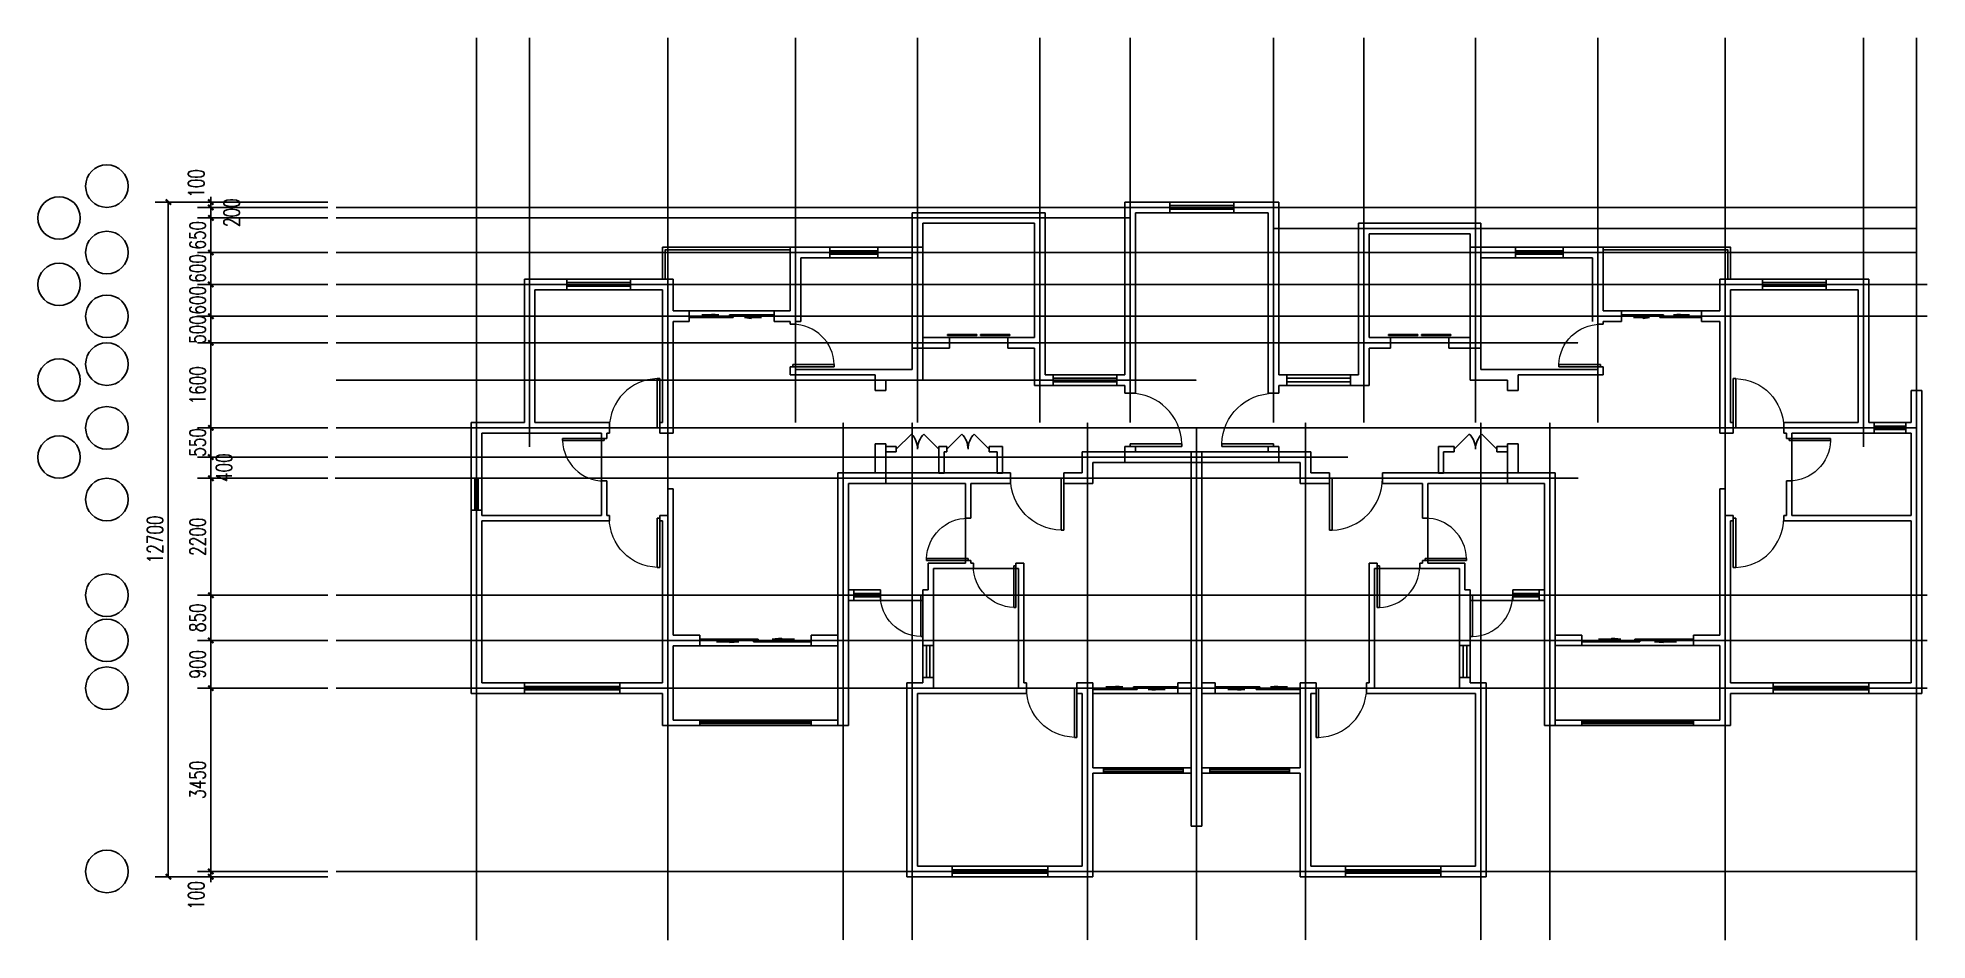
# Model space of a CAD drawing. Header units: millimetres. Extents: x 1430 to 36986, y 4477 to 21463.
import ezdxf

# ---------------------------------------------------------------- set-up
doc = ezdxf.new("R2010")
doc.units = ezdxf.units.MM
doc.linetypes.add('DOTE', pattern=[2.42, 2, -0.2, 0.02, -0.2])
for name, color, linetype in [('AXIS', 3, 'Continuous'), ('DOTE', 8, 'DOTE'), ('WALL', 2, 'Continuous'), ('WINDOW', 4, 'Continuous'), ('不打印', 250, 'Continuous')]:
    doc.layers.add(name, color=color, linetype=linetype)
doc.layers.get('不打印').off()
doc.styles.add('_TCH_DIM_T3', font='SIMPLEX', dxfattribs={"width": 0.705882, "bigfont": 'GBCBIG'})
doc.dimstyles.new('_TCH_ARCH&&100', dxfattribs={"dimtxt": 297.5, "dimasz": 100, "dimexe": 250, "dimexo": 300, "dimgap": 100, "dimtad": 1, "dimdec": 0, "dimzin": 0, "dimdsep": 46, "dimtxsty": '_TCH_DIM_T3', "dimblk": 'ARCHTICK', "dimcen": 0.09, "dimclrt": 7, "dimazin": 2, "dimtfac": 1, "dimtdec": 0, "dimtix": 1, "dimtmove": 2, "dimatfit": 3, "dimfxl": 1, "dimtolj": 1, "dimtzin": 0, "dimarcsym": 0})

# ---------------------------------------------------------------- blocks, each defined once
blk = doc.blocks.new('$DorLib2D$00000001')
for p, q in [((0.45, 0.975), (0.5, 0.975)), ((0.45, 0), (0.45, 0.975)), ((0.5, 0), (0.5, 0.975)), ((0.5, 0), (0.45, 0))]:
    blk.add_line(p, q)
at = {"lineweight": 13}
blk.add_arc((0.475, 0), 0.975, 91.4693, 180, dxfattribs=at)
blk = doc.blocks.new('$TCHSYS$WIN2D')
for p, q in [((-0.5, 0.5), (0.5, 0.5)), ((-0.5, 0.5), (-0.5, -0.5)), ((0.5, 0.167), (-0.5, 0.167)), ((0.5, 0.5), (0.5, -0.5)), ((0.5, -0.167), (-0.5, -0.167)), ((-0.5, -0.5), (0.5, -0.5))]:
    blk.add_line(p, q)
blk = doc.blocks.new('$DorLib2D$00000131')
at = {"color": 0, "linetype": 'Continuous'}
for p, q in [((0.15, 0.125), (0.232, 0.197)), ((0.232, 0.197), (0.232, 0.125)), ((-0.5, 0.125), (-0.5, 0)), ((0.019, 0.125), (-0.5, 0.125)), ((-0.5, 0), (0.019, 0)), ((-0.024, 0), (0.5, 0)), ((-0.024, -0.125), (-0.024, 0)), ((0.019, 0), (0.019, 0.125)), ((0.35, 0.125), (0.15, 0.125)), ((0.5, 0), (0.5, -0.125)), ((-0.35, -0.125), (-0.15, -0.125)), ((-0.232, -0.197), (-0.232, -0.125)), ((-0.15, -0.125), (-0.232, -0.197)), ((0.5, -0.125), (-0.024, -0.125))]:
    blk.add_line(p, q, dxfattribs=at)
blk = doc.blocks.new('$WINLIB2D$00000001')
at = {"color": 0}
for points in [[(-0.5, 0.5), (-0.5, -0.5)], [(-0.5, 0.5), (0.5, 0.5)], [(0.5, -0.5), (0.5, 0.5)], [(0.5, 0.167), (-0.5, 0.167)], [(0.5, -0.167), (-0.5, -0.167)], [(-0.5, -0.5), (0.5, -0.5)]]:
    blk.add_lwpolyline(points, dxfattribs=at)
blk = doc.blocks.new('awfs')
at = {"layer": 'WALL'}
for p, q in [((537460, -380936), (537460, -385386)), ((539710, -380936), (537460, -380936)), ((537660, -381136), (537660, -385286)), ((539510, -381136), (537660, -381136)), ((539510, -381136), (539510, -381536)), ((539710, -380936), (539710, -381336)), ((540060, -381336), (539710, -381336)), ((540060, -381536), (540060, -381336)), ((541810, -381336), (541060, -381336)), ((541060, -381336), (541060, -381536)), ((544310, -381336), (541810, -381336)), ((544310, -381336), (544310, -383636)), ((539510, -381536), (540060, -381536)), ((541060, -381536), (541810, -381536)), ((541810, -381536), (541810, -382186)), ((544110, -381536), (541910, -381536)), ((541910, -382186), (541910, -381536)), ((544110, -381536), (544110, -383536)), ((541810, -382186), (541910, -382186)), ((540960, -383036), (540810, -383036)), ((540810, -383036), (540810, -385286)), ((540910, -383136), (540960, -383136)), ((540910, -383136), (540910, -385386)), ((540960, -383136), (540960, -383036)), ((541810, -383036), (541760, -383036)), ((541760, -383036), (541760, -383136)), ((541760, -383136), (541810, -383136)), ((541910, -382986), (541810, -382986)), ((541810, -382986), (541810, -383036)), ((541810, -383136), (542510, -383136)), ((541910, -383036), (541910, -382986)), ((541910, -383036), (542610, -383036)), ((542510, -383136), (542510, -383636)), ((542610, -383036), (542610, -383536)), ((542510, -383636), (542510, -384586)), ((542710, -383536), (542610, -383536)), ((542710, -383736), (542710, -383536)), ((544110, -383536), (544010, -383536)), ((544010, -383536), (544010, -383736)), ((544310, -383636), (544310, -386086)), ((542710, -384586), (542710, -383736)), ((544010, -383736), (544110, -383736)), ((544110, -383736), (544110, -386086)), ((542510, -384586), (542710, -384586)), ((537460, -385386), (537460, -386886)), ((537910, -385286), (537660, -385286)), ((537910, -385486), (537910, -385286)), ((539610, -385286), (539510, -385286)), ((539510, -385286), (539510, -385486)), ((539810, -385286), (539610, -385286)), ((539810, -385486), (539810, -385286)), ((540810, -385286), (540760, -385286)), ((540760, -385286), (540760, -385486)), ((542510, -385386), (540910, -385386)), ((540910, -385386), (540910, -385386)), ((542710, -385186), (542510, -385186)), ((542510, -385186), (542510, -385386)), ((542510, -385386), (542510, -385386)), ((542710, -385286), (542710, -385186)), ((543010, -385286), (542710, -385286)), ((543010, -385286), (543010, -388936)), ((537660, -385486), (537910, -385486)), ((537660, -385486), (537660, -386886)), ((539510, -385486), (539510, -386886)), ((539710, -385486), (539710, -386886)), ((539710, -385486), (539810, -385486)), ((540760, -385486), (540810, -385486)), ((542710, -385486), (540810, -385486)), ((540810, -385486), (540810, -385486)), ((542710, -385486), (542710, -385486)), ((542810, -385486), (542710, -385486)), ((542810, -385486), (542810, -388736)), ((544310, -386086), (544110, -386086)), ((537460, -386886), (537460, -387986)), ((537810, -386886), (537660, -386886)), ((537660, -386986), (537810, -386986)), ((537660, -386986), (537660, -387986)), ((537810, -386986), (537810, -386886)), ((539510, -386886), (539310, -386886)), ((539310, -386886), (539310, -386986)), ((539310, -386986), (539510, -386986)), ((539510, -386986), (539510, -388936)), ((539710, -386886), (539710, -388736)), ((537660, -387986), (537460, -387986)), ((539510, -388936), (540360, -388936)), ((540360, -388736), (539710, -388736)), ((540360, -388936), (540360, -388736)), ((542810, -388736), (542160, -388736)), ((542160, -388736), (542160, -388936)), ((542160, -388936), (543010, -388936))]:
    blk.add_line(p, q, dxfattribs=at)
at = {"layer": 'WINDOW'}
for p, q in [((541910, -382186, 0), (541910, -382986, 0)), ((540960, -383136), (541760, -383136)), ((542710, -383736), (543510, -383736)), ((539510, -385486), (537910, -385486))]:
    blk.add_line(p, q, dxfattribs=at)
at = {"layer": 'WINDOW', "color": 1, "xscale": 1000, "yscale": 1000, "zscale": 1000, "rotation": 180.0004530870002}
blk.add_blockref('$DorLib2D$00000001', (540560, -381436), dxfattribs=at)
at = {"layer": 'WINDOW'}
for name, p, xscale, yscale, zscale, rotation in [('$DorLib2D$00000001', (541860, -382586), 800, 800, 800, 270.0003322616991), ('$DorLib2D$00000001', (541360, -383086), -800, -800, -800, 0.0002915045508068729), ('$DorLib2D$00000001', (543110, -383636), -800, -800, -800, 0.0003322629233763498), ('$TCHSYS$WIN2D', (543760, -383636), 500, -199.9999999337597, 500, 0.0003322629233763498), ('$TCHSYS$WIN2D', (542610, -384886), 600, 200.0000001689768, 600, 270.000185443872), ('$DorLib2D$00000131', (538710, -385386), 1600, 200.0000000019791, 1600, 180.0003132784568), ('$DorLib2D$00000001', (540285, -385386), 950, 950, 950, 180.0003556915268), ('$WINLIB2D$00000001', (538560, -386936), 1500, 100, 1500, 180.0003079506034), ('$WINLIB2D$00000001', (541260, -388836), -1800, -200.0000000087894, -1800, 180.0002497604191)]:
    blk.add_blockref(name, p, dxfattribs=dict(at, xscale=xscale, yscale=yscale, zscale=zscale, rotation=rotation))
blk = doc.blocks.new('sdf')
at = {"layer": 'WALL'}
for p, q in [((400683, -351205), (400683, -352405)), ((401433, -351205), (400683, -351205)), ((401433, -351405), (401433, -351205)), ((403183, -351205), (402333, -351205)), ((402333, -351205), (402333, -351405)), ((403183, -351205), (403183, -353705)), ((400883, -351405), (400883, -352505)), ((400883, -351405), (401433, -351405)), ((402333, -351405), (402983, -351405)), ((402983, -351405), (402983, -353505)), ((395783, -351805), (395683, -351805)), ((395683, -352005), (395683, -351805)), ((395683, -352005), (395683, -354505)), ((395683, -352005), (395683, -352005)), ((396483, -351805), (395783, -351805)), ((395883, -352005), (396483, -352005)), ((395883, -352005), (395883, -354505)), ((396483, -352005), (396483, -351805)), ((398483, -351805), (397683, -351805)), ((397683, -351805), (397683, -352005)), ((397683, -352005), (398283, -352005)), ((398283, -352505), (398283, -352005)), ((398483, -352405), (398483, -351805)), ((398283, -352505), (398283, -354505)), ((398833, -352405), (398483, -352405)), ((398483, -352605), (398483, -354705)), ((398483, -352605), (398833, -352605)), ((398833, -352605), (398833, -352405)), ((400683, -352405), (400333, -352405)), ((400333, -352405), (400333, -352605)), ((400333, -352605), (400683, -352605)), ((400683, -352605), (400683, -352655)), ((400683, -352605), (400683, -352605)), ((400683, -352655), (400783, -352655)), ((400783, -352655), (400783, -352605)), ((400883, -352505), (400883, -352605)), ((400783, -353455), (400683, -353455)), ((400683, -353455), (400683, -353605)), ((400683, -353605), (402283, -353605)), ((400783, -353505), (400783, -353455)), ((400783, -353505), (402383, -353505)), ((402283, -353605), (402283, -353905)), ((402383, -353505), (402983, -353505)), ((402483, -353705), (403183, -353705)), ((402483, -353905), (402483, -353705)), ((394683, -353905), (394683, -354605)), ((394883, -353905), (394683, -353905)), ((394883, -353905), (394883, -354505)), ((402283, -353905), (402483, -353905)), ((394683, -354605), (394683, -356355)), ((394983, -354505), (394883, -354505)), ((394883, -354705), (394983, -354705)), ((394883, -354705), (394883, -356255)), ((394983, -354705), (394983, -354505)), ((395683, -354505), (395583, -354505)), ((395583, -354505), (395583, -354705)), ((395583, -354705), (395783, -354705)), ((395783, -354705), (397133, -354705)), ((395883, -354505), (397233, -354505)), ((397133, -354705), (397133, -354805)), ((397133, -354805), (397233, -354805)), ((397283, -354505), (397233, -354505)), ((397233, -354805), (397233, -354705)), ((397233, -354705), (397283, -354705)), ((397283, -354705), (397283, -354505)), ((398283, -354505), (398233, -354505)), ((398233, -354505), (398233, -354705)), ((398233, -354705), (398483, -354705)), ((402483, -354905), (402283, -354905)), ((402283, -354905), (402283, -355455)), ((402483, -355655), (402483, -354905)), ((401583, -358505), (401583, -355455)), ((401583, -355455), (402283, -355455)), ((397233, -355605), (397133, -355605)), ((397133, -355605), (397133, -356255)), ((397233, -356255), (397233, -355605)), ((398383, -355755), (398383, -356255)), ((398483, -355755), (398383, -355755)), ((398483, -355755), (398483, -356355)), ((401783, -358605), (401783, -355655)), ((401783, -355655), (402483, -355655)), ((394883, -356255), (397133, -356255)), ((397283, -356255), (397233, -356255)), ((397283, -356355), (397283, -356255)), ((398383, -356255), (398233, -356255)), ((398233, -356255), (398233, -356355)), ((394683, -356355), (394683, -359605)), ((394883, -356355), (394883, -359405)), ((394883, -356355), (397233, -356355)), ((397233, -356355), (397283, -356355)), ((398233, -356355), (398283, -356355)), ((398283, -356355), (398283, -358605)), ((398483, -356355), (398483, -358505)), ((398283, -358605), (398283, -359405)), ((398983, -358505), (398483, -358505)), ((398483, -358705), (398983, -358705)), ((398483, -358705), (398483, -359505)), ((398983, -358705), (398983, -358505)), ((401583, -358505), (401083, -358505)), ((401083, -358505), (401083, -358705)), ((401083, -358705), (401583, -358705)), ((401583, -360105), (401583, -358705)), ((401783, -360205), (401783, -358605)), ((395683, -359405), (394883, -359405)), ((395683, -359605), (395683, -359405)), ((398283, -359405), (397483, -359405)), ((397483, -359405), (397483, -359605)), ((394683, -359605), (395683, -359605)), ((397483, -359605), (398283, -359605)), ((398283, -359605), (398283, -360205)), ((398483, -359505), (398483, -360105)), ((398983, -360105), (398483, -360105)), ((398983, -360205), (398983, -360105)), ((401583, -360105), (401083, -360105)), ((401083, -360105), (401083, -360205)), ((398283, -360205), (398983, -360205)), ((401083, -360205), (401783, -360205))]:
    blk.add_line(p, q, dxfattribs=at)
at = {"layer": 'WINDOW'}
for p, q in [((400333, -352405), (398833, -352405)), ((400783, -352655), (400783, -353455)), ((397133, -355605), (397133, -354805)), ((398983, -358705), (401083, -358705))]:
    blk.add_line(p, q, dxfattribs=at)
for points in [[(398283, -351805), (398283, -351205), (400683, -351205)], [(398333, -351805), (398333, -351255), (400683, -351255)], [(398383, -351805), (398383, -351305), (400683, -351305)]]:
    blk.add_lwpolyline(points, dxfattribs=at)
for name, p, xscale, yscale, zscale, rotation in [('$WINLIB2D$00000001', (401883, -351305), -900, 200.0000000295986, -900, 359.9999999999391), ('$WINLIB2D$00000001', (397083, -351905), -1200, -200.0000000035507, -1200, 179.9999999996152), ('$DorLib2D$00000131', (399583, -352505), -1500, 199.9999999981956, -1500, 179.9999999989193), ('$DorLib2D$00000001', (400733, -353055), 800, 800, 800, 270), ('$DorLib2D$00000001', (397758, -354605), 950, 950, 950, 2.320037082205418e-11), ('$WINLIB2D$00000001', (395283, -354605), -600, -200, -600, 2.334537312941889e-11), ('$DorLib2D$00000001', (397183, -355205), 800, 800, 800, 89.99999977410064), ('$DorLib2D$00000001', (397758, -356305), 950, -950, 950, 2.320037069975839e-11), ('$DorLib2D$00000131', (400033, -358605), -2100, -199.9999999956926, -2100, 1.182428368760194e-10), ('$WINLIB2D$00000001', (396583, -359505), -1800, 200.0000000015134, -1800, 180.0000000000102), ('$WINLIB2D$00000001', (400033, -360155), 2100, 100, 2100, 359.9999529658626)]:
    blk.add_blockref(name, p, dxfattribs=dict(at, xscale=xscale, yscale=yscale, zscale=zscale, rotation=rotation))
blk = doc.blocks.new('$DORLIB2D$00000127')
at = {"color": 0}
for points in [[(-0.533, 0.795), (-0.533, 0.69)], [(-0.033, 0.795), (-0.533, 0.795)], [(-0.033, 0.69), (-0.533, 0.69)], [(-0.033, 0.795), (-0.033, 0.69)], [(0.533, 0.795), (0.033, 0.795)], [(0.033, 0.795), (0.033, 0.69)], [(0.533, 0.69), (0.033, 0.69)], [(0.533, 0.795), (0.533, 0.69)], [(0.5, 0.5), (-0.5, 0.5)]]:
    blk.add_lwpolyline(points, dxfattribs=at)
blk = doc.blocks.new('$DorLib2D$00000116')
at = {"color": 0}
for p, q in [((-0.5, 0), (-0.146, 0.354)), ((0.5, 0), (0.146, 0.354))]:
    blk.add_line(p, q, dxfattribs=at)
for centre, start, end in [((-0.5, 0), 0, 45), ((0.5, 0), 135, 180)]:
    blk.add_arc(centre, 0.5, start, end, dxfattribs=at)
blk = doc.blocks.new('2q3asf')
at = {"layer": 'WALL'}
for p, q in [((538860, -424454), (541360, -424454)), ((538860, -424454), (538860, -427004)), ((541360, -426904), (541360, -424454)), ((543710, -424254), (542860, -424254)), ((542860, -427504), (542860, -424254)), ((543060, -424454), (543710, -424454)), ((543060, -427604), (543060, -424454)), ((543710, -424454), (543710, -424254)), ((545760, -424254), (544910, -424254)), ((544910, -424254), (544910, -424454)), ((544910, -424454), (545560, -424454)), ((545560, -427604), (545560, -424454)), ((545760, -427504), (545760, -424254)), ((539060, -424654), (541160, -424654)), ((539060, -424654), (539060, -426804)), ((541160, -426804), (541160, -424654)), ((549560, -424654), (547260, -424654)), ((547260, -426904), (547260, -424654)), ((549360, -424854), (547460, -424854)), ((547460, -426804), (547460, -424854)), ((549360, -424854), (549360, -426804)), ((549560, -424654), (549560, -427004)), ((538860, -427004), (539560, -427004)), ((539560, -426804), (539060, -426804)), ((539560, -427004), (539560, -426804)), ((541160, -426804), (540660, -426804)), ((540660, -426804), (540660, -427004)), ((540660, -427004), (541160, -427004)), ((541160, -427704), (541160, -427004)), ((541360, -427504), (541360, -426904)), ((547260, -427504), (547260, -426904)), ((547860, -426804), (547460, -426804)), ((547460, -427004), (547860, -427004)), ((547460, -427704), (547460, -427004)), ((547860, -427004), (547860, -426804)), ((549360, -426804), (548960, -426804)), ((548960, -426804), (548960, -427004)), ((548960, -427004), (549560, -427004)), ((541160, -427704), (541510, -427704)), ((541510, -427504), (541360, -427504)), ((541510, -427704), (541510, -427504)), ((542860, -427504), (542710, -427504)), ((542710, -427504), (542710, -427704)), ((542710, -427704), (542860, -427704)), ((542860, -427704), (542860, -427854)), ((543060, -427854), (543060, -427604)), ((545560, -427604), (545560, -427854)), ((545910, -427504), (545760, -427504)), ((545760, -427704), (545910, -427704)), ((545760, -427854), (545760, -427704)), ((545910, -427704), (545910, -427504)), ((547260, -427504), (547110, -427504)), ((547110, -427504), (547110, -427704)), ((547110, -427704), (547460, -427704)), ((542860, -427854), (543060, -427854)), ((545560, -427854), (545760, -427854)), ((538560, -428854), (538360, -428854)), ((538360, -428854), (538360, -428954)), ((538360, -428954), (538560, -428954)), ((538560, -428954), (538560, -428854)), ((539460, -428854), (539360, -428854)), ((539360, -428854), (539360, -428954)), ((539360, -428954), (539360, -429354)), ((539510, -428854), (539460, -428854)), ((539460, -428854), (539460, -428854)), ((539460, -428954), (539460, -429354)), ((539460, -428954), (539510, -428954)), ((539510, -428954), (539510, -428854)), ((540560, -428854), (540310, -428854)), ((540310, -428854), (540310, -428954)), ((540310, -428954), (540460, -428954)), ((540460, -428954), (540460, -429354)), ((540560, -428854), (540560, -429354)), ((543060, -428854), (542860, -428854)), ((542860, -428854), (542860, -429154)), ((545760, -429154), (542860, -429154)), ((543060, -428954), (543060, -428854)), ((545560, -428954), (543060, -428954)), ((545760, -428854), (545560, -428854)), ((545560, -428854), (545560, -428954)), ((545760, -429154), (545760, -428854)), ((549060, -428854), (548760, -428854)), ((548760, -429354), (548760, -428854)), ((548860, -428954), (549060, -428954)), ((548860, -429354), (548860, -428954)), ((549060, -428954), (549060, -428854)), ((550060, -428854), (549860, -428854)), ((549860, -428854), (549860, -428954)), ((549860, -428954), (550060, -428954)), ((550060, -428954), (550060, -428854)), ((539460, -429354), (539360, -429354)), ((540560, -429354), (540460, -429354)), ((548760, -429354), (548860, -429354))]:
    blk.add_line(p, q, dxfattribs=at)
at = {"layer": 'WINDOW'}
for name, p, xscale, yscale, zscale, rotation in [('$WINLIB2D$00000001', (544310, -424354), 1200, -200, 1200, 180), ('$DORLIB2D$00000127', (540110, -426904), 1100, -200.0000000036089, 1100, 180.000000000303), ('$DORLIB2D$00000127', (548410, -426904), 1100, 200.0000000036089, 1100, 359.9999999995935), ('$WINLIB2D$00000001', (542110, -427604), 1200, -200, 1200, 180.0000000001511), ('$WINLIB2D$00000001', (546510, -427604), -1200, -200, -1200, 180.0000000001511), ('$DorLib2D$00000001', (542960, -428354), -1000, -1000, -1000, 90), ('$DorLib2D$00000001', (545660, -428354), -1000, 1000, -1000, 90), ('$DorLib2D$00000116', (538960, -428904), -800, -800, -800, 180.0003441292016), ('$DorLib2D$00000116', (539910, -428904), -800, 800, -800, 359.999700963546), ('$DorLib2D$00000116', (549460, -428904), -800, -800, -800, 180.0003441291992)]:
    blk.add_blockref(name, p, dxfattribs=dict(at, xscale=xscale, yscale=yscale, zscale=zscale, rotation=rotation))
blk = doc.blocks.new('A$C2E192EB7')
at = {"layer": 'WALL'}
for p, q in [((6000, 9000), (6000, 7800)), ((6750, 9000), (6000, 9000)), ((6750, 8800), (6750, 9000)), ((8500, 9000), (7650, 9000)), ((7650, 9000), (7650, 8800)), ((8500, 9000), (8500, 6500)), ((6200, 8800), (6200, 7700)), ((6200, 8800), (6750, 8800)), ((7650, 8800), (8300, 8800)), ((8300, 8800), (8300, 6700)), ((1100, 8400), (1000, 8400)), ((1000, 8200), (1000, 8400)), ((1000, 8200), (1000, 5700)), ((1000, 8200), (1000, 8200)), ((1800, 8400), (1100, 8400)), ((1200, 8200), (1800, 8200)), ((1200, 8200), (1200, 5700)), ((1800, 8200), (1800, 8400)), ((3800, 8400), (3000, 8400)), ((3000, 8400), (3000, 8200)), ((3000, 8200), (3600, 8200)), ((3600, 7700), (3600, 8200)), ((3800, 7800), (3800, 8400)), ((3600, 7700), (3600, 5700)), ((4100, 7800), (3800, 7800)), ((3800, 7600), (3800, 5500)), ((3800, 7600), (4100, 7600)), ((4100, 7600), (4100, 7800)), ((6000, 7800), (5700, 7800)), ((5700, 7800), (5700, 7600)), ((5700, 7600), (6000, 7600)), ((6000, 7600), (6000, 7550)), ((6000, 7600), (6000, 7600)), ((6000, 7550), (6100, 7550)), ((6100, 7550), (6100, 7600)), ((6200, 7600), (6100, 7600)), ((6200, 7700), (6200, 7600)), ((6100, 6750), (6000, 6750)), ((6000, 6750), (6000, 6600)), ((6000, 6600), (7600, 6600)), ((6100, 6700), (6100, 6750)), ((6100, 6700), (7700, 6700)), ((7600, 6600), (7600, 6300)), ((7700, 6700), (8300, 6700)), ((7800, 6500), (8500, 6500)), ((7800, 6300), (7800, 6500)), ((7600, 6300), (7800, 6300)), ((0, 5700), (1000, 5700)), ((0, 5700), (0, 4650)), ((1200, 5700), (2550, 5700)), ((2600, 5700), (2550, 5700)), ((2600, 5500), (2600, 5700)), ((3600, 5700), (3550, 5700)), ((3550, 5700), (3550, 5500)), ((200, 5500), (1100, 5500)), ((200, 4650), (200, 5500)), ((1100, 5500), (2450, 5500)), ((2450, 5500), (2450, 5400)), ((2450, 5400), (2550, 5400)), ((2550, 5400), (2550, 5500)), ((2550, 5500), (2600, 5500)), ((3550, 5500), (3800, 5500)), ((7800, 5300), (7600, 5300)), ((7600, 5300), (7600, 4750)), ((7800, 4550), (7800, 5300)), ((0, 4650), (200, 4650)), ((6900, 1700), (6900, 4750)), ((6900, 4750), (7600, 4750)), ((2550, 4600), (2450, 4600)), ((2450, 4600), (2450, 3950)), ((2550, 3950), (2550, 4600)), ((3700, 4450), (3700, 3950)), ((3800, 4450), (3700, 4450)), ((3800, 4450), (3800, 3850)), ((7100, 1600), (7100, 4550)), ((7100, 4550), (7800, 4550)), ((200, 4050), (0, 4050)), ((0, 4050), (0, 3850)), ((200, 3950), (200, 4050)), ((200, 3950), (2450, 3950)), ((2600, 3950), (2550, 3950)), ((2600, 3850), (2600, 3950)), ((3700, 3950), (3550, 3950)), ((3550, 3950), (3550, 3850)), ((0, 3850), (0, 600)), ((200, 3850), (200, 800)), ((200, 3850), (2550, 3850)), ((2550, 3850), (2600, 3850)), ((3550, 3850), (3600, 3850)), ((3600, 3850), (3600, 1600)), ((3800, 3850), (3800, 1700)), ((3600, 1600), (3600, 800)), ((4300, 1700), (3800, 1700)), ((3800, 1500), (4300, 1500)), ((3800, 1500), (3800, 700)), ((4300, 1500), (4300, 1700)), ((6900, 1700), (6400, 1700)), ((6400, 1700), (6400, 1500)), ((6400, 1500), (6900, 1500)), ((6900, 100), (6900, 1500)), ((7100, 0), (7100, 1600)), ((1000, 800), (200, 800)), ((1000, 600), (1000, 800)), ((3600, 800), (2800, 800)), ((2800, 800), (2800, 600)), ((0, 600), (1000, 600)), ((2800, 600), (3600, 600)), ((3600, 600), (3600, 0)), ((3800, 700), (3800, 100)), ((3600, 0), (4300, 0)), ((4300, 100), (3800, 100)), ((4300, 0), (4300, 100)), ((6900, 100), (6400, 100)), ((6400, 100), (6400, 0)), ((6400, 0), (7100, 0))]:
    blk.add_line(p, q, dxfattribs=at)
at = {"layer": 'WINDOW'}
for p, q in [((5700, 7800), (4100, 7800)), ((6100, 7550), (6100, 6750)), ((2450, 4600), (2450, 5400)), ((4300, 1500), (6400, 1500))]:
    blk.add_line(p, q, dxfattribs=at)
for points in [[(3600, 8400), (3600, 9000), (6000, 9000)], [(3650, 8400), (3650, 8950), (6000, 8950)], [(3700, 8400), (3700, 8900), (6000, 8900)]]:
    blk.add_lwpolyline(points, dxfattribs=at)
for name, p, xscale, yscale, zscale, rotation in [('$WINLIB2D$00000001', (7200, 8900), -900, 200.0000000295986, -900, 359.9999999999391), ('$WINLIB2D$00000001', (2400, 8300), -1200, -200.0000000035507, -1200, 179.9999999996152), ('$DorLib2D$00000131', (4900, 7700), -1600, 199.9999999981956, -1600, 179.9999999989193), ('$DorLib2D$00000001', (6050, 7150), 800, 800, 800, 270), ('$DorLib2D$00000001', (3075, 5600), 950, 950, 950, 2.320037082205418e-11), ('$DorLib2D$00000001', (2500, 5000), 800, 800, 800, 89.99999977410064), ('$WINLIB2D$00000001', (100, 4350), 600, 200.0000000009895, 600, 270.0000000001601), ('$DorLib2D$00000001', (3075, 3900), 950, -950, 950, 2.320037069975839e-11), ('$DorLib2D$00000131', (5350, 1600), -2100, -199.9999999956926, -2100, 1.182428368760194e-10), ('$WINLIB2D$00000001', (1900, 700), -1800, 200.0000000015134, -1800, 180.0000000000102), ('$WINLIB2D$00000001', (5350, 50), 2100, 100, 2100, 359.9999529658626)]:
    blk.add_blockref(name, p, dxfattribs=dict(at, xscale=xscale, yscale=yscale, zscale=zscale, rotation=rotation))
blk = doc.blocks.new('_ArchTick')
at = {"color": 0, "linetype": 'ByBlock', "const_width": 0.4}
blk.add_lwpolyline([(-0.5, -0.5), (0.5, 0.5)], dxfattribs=at)
blk = doc.blocks.new('*D161')
at = {"layer": 'AXIS', "color": 0, "lineweight": -2, "transparency": 16777216}
for p, q in [((6886, 5771), (4436, 5771)), ((4686, 5771), (4686, 5871)), ((4686, 5671), (4686, 5771)), ((6886, 5671), (4436, 5671)), ((4686, 5671), (4686, 5571))]:
    blk.add_line(p, q, dxfattribs=at)
at = {"layer": 'AXIS', "color": 0, "lineweight": -2, "transparency": 16777216, "xscale": 100, "yscale": 100, "zscale": 100}
for p, rotation in [((4686, 5771), 270), ((4686, 5671), 90)]:
    blk.add_blockref('_ArchTick', p, dxfattribs=dict(at, rotation=rotation))
at = {"layer": 'AXIS', "color": 7, "transparency": 16777216, "insert": (4411, 5321), "char_height": 297.5, "attachment_point": 5, "rotation": 90, "style": '_TCH_DIM_T3'}
blk.add_mtext('\\A1;100', dxfattribs=at)
blk = doc.blocks.new('*D162')
at = {"layer": 'AXIS', "color": 0, "lineweight": -2, "transparency": 16777216}
for p, q in [((6886, 9221), (4436, 9221)), ((4686, 5771), (4686, 9221)), ((6886, 5771), (4436, 5771))]:
    blk.add_line(p, q, dxfattribs=at)
at = {"layer": 'AXIS', "color": 0, "lineweight": -2, "transparency": 16777216, "xscale": 100, "yscale": 100, "zscale": 100}
for p, rotation in [((4686, 9221), 90), ((4686, 5771), 270)]:
    blk.add_blockref('_ArchTick', p, dxfattribs=dict(at, rotation=rotation))
at = {"layer": 'AXIS', "color": 7, "transparency": 16777216, "insert": (4437, 7496), "char_height": 297.5, "attachment_point": 5, "rotation": 90, "style": '_TCH_DIM_T3'}
blk.add_mtext('\\A1;3450', dxfattribs=at)
blk = doc.blocks.new('*D163')
at = {"layer": 'AXIS', "color": 0, "lineweight": -2, "transparency": 16777216}
for p, q in [((6886, 10121), (4436, 10121)), ((4686, 9221), (4686, 10121)), ((6886, 9221), (4436, 9221))]:
    blk.add_line(p, q, dxfattribs=at)
at = {"layer": 'AXIS', "color": 0, "lineweight": -2, "transparency": 16777216, "xscale": 100, "yscale": 100, "zscale": 100}
for p, rotation in [((4686, 10121), 90), ((4686, 9221), 270)]:
    blk.add_blockref('_ArchTick', p, dxfattribs=dict(at, rotation=rotation))
at = {"layer": 'AXIS', "color": 7, "transparency": 16777216, "insert": (4437, 9671), "char_height": 297.5, "attachment_point": 5, "rotation": 90, "style": '_TCH_DIM_T3'}
blk.add_mtext('\\A1;900', dxfattribs=at)
blk = doc.blocks.new('*D164')
at = {"layer": 'AXIS', "color": 0, "lineweight": -2, "transparency": 16777216}
for p, q in [((6886, 10971), (4436, 10971)), ((4686, 10121), (4686, 10971)), ((6886, 10121), (4436, 10121))]:
    blk.add_line(p, q, dxfattribs=at)
at = {"layer": 'AXIS', "color": 0, "lineweight": -2, "transparency": 16777216, "xscale": 100, "yscale": 100, "zscale": 100}
for p, rotation in [((4686, 10971), 90), ((4686, 10121), 270)]:
    blk.add_blockref('_ArchTick', p, dxfattribs=dict(at, rotation=rotation))
at = {"layer": 'AXIS', "color": 7, "transparency": 16777216, "insert": (4437, 10546), "char_height": 297.5, "attachment_point": 5, "rotation": 90, "style": '_TCH_DIM_T3'}
blk.add_mtext('\\A1;850', dxfattribs=at)
blk = doc.blocks.new('*D165')
at = {"layer": 'AXIS', "color": 0, "lineweight": -2, "transparency": 16777216}
for p, q in [((6886, 13171), (4436, 13171)), ((4686, 10971), (4686, 13171)), ((6886, 10971), (4436, 10971))]:
    blk.add_line(p, q, dxfattribs=at)
at = {"layer": 'AXIS', "color": 0, "lineweight": -2, "transparency": 16777216, "xscale": 100, "yscale": 100, "zscale": 100}
for p, rotation in [((4686, 13171), 90), ((4686, 10971), 270)]:
    blk.add_blockref('_ArchTick', p, dxfattribs=dict(at, rotation=rotation))
at = {"layer": 'AXIS', "color": 7, "transparency": 16777216, "insert": (4437, 12071), "char_height": 297.5, "attachment_point": 5, "rotation": 90, "style": '_TCH_DIM_T3'}
blk.add_mtext('\\A1;2200', dxfattribs=at)
blk = doc.blocks.new('*D166')
at = {"layer": 'AXIS', "color": 0, "lineweight": -2, "transparency": 16777216}
for p, q in [((6886, 13571), (4436, 13571)), ((4686, 13171), (4686, 13571)), ((6886, 13171), (4436, 13171))]:
    blk.add_line(p, q, dxfattribs=at)
at = {"layer": 'AXIS', "color": 0, "lineweight": -2, "transparency": 16777216, "xscale": 100, "yscale": 100, "zscale": 100}
for p, rotation in [((4686, 13571), 90), ((4686, 13171), 270)]:
    blk.add_blockref('_ArchTick', p, dxfattribs=dict(at, rotation=rotation))
at = {"layer": 'AXIS', "color": 7, "transparency": 16777216, "insert": (4934, 13371), "char_height": 297.5, "attachment_point": 5, "rotation": 90, "style": '_TCH_DIM_T3'}
blk.add_mtext('\\A1;400', dxfattribs=at)
blk = doc.blocks.new('*D167')
at = {"layer": 'AXIS', "color": 0, "lineweight": -2, "transparency": 16777216}
for p, q in [((6886, 14121), (4436, 14121)), ((4686, 14121), (4686, 14221)), ((4686, 13571), (4686, 14121)), ((6886, 13571), (4436, 13571)), ((4686, 13571), (4686, 13471))]:
    blk.add_line(p, q, dxfattribs=at)
at = {"layer": 'AXIS', "color": 0, "lineweight": -2, "transparency": 16777216, "xscale": 100, "yscale": 100, "zscale": 100}
for p, rotation in [((4686, 14121), 270), ((4686, 13571), 90)]:
    blk.add_blockref('_ArchTick', p, dxfattribs=dict(at, rotation=rotation))
at = {"layer": 'AXIS', "color": 7, "transparency": 16777216, "insert": (4437, 13846), "char_height": 297.5, "attachment_point": 5, "rotation": 90, "style": '_TCH_DIM_T3'}
blk.add_mtext('\\A1;550', dxfattribs=at)
blk = doc.blocks.new('*D168')
at = {"layer": 'AXIS', "color": 0, "lineweight": -2, "transparency": 16777216}
for p, q in [((6886, 15721), (4436, 15721)), ((4686, 14121), (4686, 15721)), ((6886, 14121), (4436, 14121))]:
    blk.add_line(p, q, dxfattribs=at)
at = {"layer": 'AXIS', "color": 0, "lineweight": -2, "transparency": 16777216, "xscale": 100, "yscale": 100, "zscale": 100}
for p, rotation in [((4686, 15721), 90), ((4686, 14121), 270)]:
    blk.add_blockref('_ArchTick', p, dxfattribs=dict(at, rotation=rotation))
at = {"layer": 'AXIS', "color": 7, "transparency": 16777216, "insert": (4437, 14921), "char_height": 297.5, "attachment_point": 5, "rotation": 90, "style": '_TCH_DIM_T3'}
blk.add_mtext('\\A1;1600', dxfattribs=at)
blk = doc.blocks.new('*D169')
at = {"layer": 'AXIS', "color": 0, "lineweight": -2, "transparency": 16777216}
for p, q in [((6886, 16221), (4436, 16221)), ((4686, 16221), (4686, 16321)), ((4686, 15721), (4686, 16221)), ((6886, 15721), (4436, 15721)), ((4686, 15721), (4686, 15621))]:
    blk.add_line(p, q, dxfattribs=at)
at = {"layer": 'AXIS', "color": 0, "lineweight": -2, "transparency": 16777216, "xscale": 100, "yscale": 100, "zscale": 100}
for p, rotation in [((4686, 16221), 270), ((4686, 15721), 90)]:
    blk.add_blockref('_ArchTick', p, dxfattribs=dict(at, rotation=rotation))
at = {"layer": 'AXIS', "color": 7, "transparency": 16777216, "insert": (4437, 15971), "char_height": 297.5, "attachment_point": 5, "rotation": 90, "style": '_TCH_DIM_T3'}
blk.add_mtext('\\A1;500', dxfattribs=at)
blk = doc.blocks.new('*D170')
at = {"layer": 'AXIS', "color": 0, "lineweight": -2, "transparency": 16777216}
for p, q in [((6886, 16821), (4436, 16821)), ((4686, 16821), (4686, 16921)), ((4686, 16221), (4686, 16821)), ((6886, 16221), (4436, 16221)), ((4686, 16221), (4686, 16121))]:
    blk.add_line(p, q, dxfattribs=at)
at = {"layer": 'AXIS', "color": 0, "lineweight": -2, "transparency": 16777216, "xscale": 100, "yscale": 100, "zscale": 100}
for p, rotation in [((4686, 16821), 270), ((4686, 16221), 90)]:
    blk.add_blockref('_ArchTick', p, dxfattribs=dict(at, rotation=rotation))
at = {"layer": 'AXIS', "color": 7, "transparency": 16777216, "insert": (4437, 16521), "char_height": 297.5, "attachment_point": 5, "rotation": 90, "style": '_TCH_DIM_T3'}
blk.add_mtext('\\A1;600', dxfattribs=at)
blk = doc.blocks.new('*D171')
at = {"layer": 'AXIS', "color": 0, "lineweight": -2, "transparency": 16777216}
for p, q in [((4686, 17421), (4686, 17521)), ((6886, 17421), (4436, 17421)), ((4686, 16821), (4686, 17421)), ((6886, 16821), (4436, 16821)), ((4686, 16821), (4686, 16721))]:
    blk.add_line(p, q, dxfattribs=at)
at = {"layer": 'AXIS', "color": 0, "lineweight": -2, "transparency": 16777216, "xscale": 100, "yscale": 100, "zscale": 100}
for p, rotation in [((4686, 17421), 270), ((4686, 16821), 90)]:
    blk.add_blockref('_ArchTick', p, dxfattribs=dict(at, rotation=rotation))
at = {"layer": 'AXIS', "color": 7, "transparency": 16777216, "insert": (4437, 17121), "char_height": 297.5, "attachment_point": 5, "rotation": 90, "style": '_TCH_DIM_T3'}
blk.add_mtext('\\A1;600', dxfattribs=at)
blk = doc.blocks.new('*D172')
at = {"layer": 'AXIS', "color": 0, "lineweight": -2, "transparency": 16777216}
for p, q in [((4686, 18071), (4686, 18171)), ((6886, 18071), (4436, 18071)), ((4686, 17421), (4686, 18071)), ((6886, 17421), (4436, 17421)), ((4686, 17421), (4686, 17321))]:
    blk.add_line(p, q, dxfattribs=at)
at = {"layer": 'AXIS', "color": 0, "lineweight": -2, "transparency": 16777216, "xscale": 100, "yscale": 100, "zscale": 100}
for p, rotation in [((4686, 18071), 270), ((4686, 17421), 90)]:
    blk.add_blockref('_ArchTick', p, dxfattribs=dict(at, rotation=rotation))
at = {"layer": 'AXIS', "color": 7, "transparency": 16777216, "insert": (4437, 17746), "char_height": 297.5, "attachment_point": 5, "rotation": 90, "style": '_TCH_DIM_T3'}
blk.add_mtext('\\A1;650', dxfattribs=at)
blk = doc.blocks.new('*D173')
at = {"layer": 'AXIS', "color": 0, "lineweight": -2, "transparency": 16777216}
for p, q in [((6886, 18271), (4436, 18271)), ((4686, 18271), (4686, 18371)), ((4686, 18071), (4686, 18271)), ((6886, 18071), (4436, 18071)), ((4686, 18071), (4686, 17971))]:
    blk.add_line(p, q, dxfattribs=at)
at = {"layer": 'AXIS', "color": 0, "lineweight": -2, "transparency": 16777216, "xscale": 100, "yscale": 100, "zscale": 100}
for p, rotation in [((4686, 18271), 270), ((4686, 18071), 90)]:
    blk.add_blockref('_ArchTick', p, dxfattribs=dict(at, rotation=rotation))
at = {"layer": 'AXIS', "color": 7, "transparency": 16777216, "insert": (5079, 18171), "char_height": 297.5, "attachment_point": 5, "rotation": 90, "style": '_TCH_DIM_T3'}
blk.add_mtext('\\A1;200', dxfattribs=at)
blk = doc.blocks.new('*D174')
at = {"layer": 'AXIS', "color": 0, "lineweight": -2, "transparency": 16777216}
for p, q in [((6886, 18371), (4436, 18371)), ((6886, 18271), (4436, 18271)), ((4686, 18371), (4686, 18471)), ((4686, 18271), (4686, 18371)), ((4686, 18271), (4686, 18171))]:
    blk.add_line(p, q, dxfattribs=at)
at = {"layer": 'AXIS', "color": 0, "lineweight": -2, "transparency": 16777216, "xscale": 100, "yscale": 100, "zscale": 100}
for p, rotation in [((4686, 18371), 270), ((4686, 18271), 90)]:
    blk.add_blockref('_ArchTick', p, dxfattribs=dict(at, rotation=rotation))
at = {"layer": 'AXIS', "color": 7, "transparency": 16777216, "insert": (4411, 18721), "char_height": 297.5, "attachment_point": 5, "rotation": 90, "style": '_TCH_DIM_T3'}
blk.add_mtext('\\A1;100', dxfattribs=at)
blk = doc.blocks.new('*D175')
at = {"layer": 'AXIS', "color": 0, "lineweight": -2, "transparency": 16777216}
for p, q in [((6886, 18371), (3636, 18371)), ((3886, 5671), (3886, 18371)), ((6886, 5671), (3636, 5671))]:
    blk.add_line(p, q, dxfattribs=at)
at = {"layer": 'AXIS', "color": 0, "lineweight": -2, "transparency": 16777216, "xscale": 100, "yscale": 100, "zscale": 100}
for p, rotation in [((3886, 18371), 90), ((3886, 5671), 270)]:
    blk.add_blockref('_ArchTick', p, dxfattribs=dict(at, rotation=rotation))
at = {"layer": 'AXIS', "color": 7, "transparency": 16777216, "insert": (3637, 12021), "char_height": 297.5, "attachment_point": 5, "rotation": 90, "style": '_TCH_DIM_T3'}
blk.add_mtext('\\A1;12700', dxfattribs=at)
blk = doc.blocks.new('_AXISO')
blk.add_circle((0, 0), 0.5)

msp = doc.modelspace()

# ---------------------------------------------------------------- linework, layer by layer
at = {"layer": 'DOTE'}
for p, q in [((9686, 21462.7), (9686, 4476.9)), ((10686, 21462.7), (10686, 13761.3)), ((13286, 21462.7), (13286, 4476.9)), ((15686, 21462.7), (15686, 14220.7)), ((17986, 21462.7), (17986, 14220.7)), ((20286, 21462.7), (20286, 14220.7)), ((21986, 21462.7), (21986, 14220.7)), ((24686, 21462.7), (24686, 14220.7)), ((26386, 21462.7), (26386, 14220.7)), ((28486, 21462.7), (28486, 14220.7)), ((30786, 21462.7), (30786, 14220.7)), ((33186, 21462.7), (33186, 4476.9)), ((35786, 21462.7), (35786, 13761.3)), ((36786, 21462.7), (36786, 4476.9)), ((7042.3, 18270.7), (23236, 18270.7)), ((36786, 18270.7), (23236, 18270.7)), ((7042.3, 18070.7), (21986, 18070.7)), ((36786, 17870.7), (24686, 17870.7)), ((7042.3, 17420.7), (23236, 17420.7)), ((36786, 17420.7), (23236, 17420.7)), ((7042.3, 16820.7), (36986, 16820.7)), ((7042.3, 16220.7), (36986, 16220.7)), ((7042.3, 15720.7), (30414.6, 15720.7)), ((7042.3, 15020.7), (23236, 15020.7)), ((7042.3, 14120.7), (23236, 14120.7)), ((16586, 14220.7), (16586, 4476.9)), ((17886, 14220.7), (17886, 4476.9)), ((21186, 14220.7), (21186, 4476.9)), ((23236, 14120.7), (23236, 4476.9)), ((36786, 14120.7), (23236, 14120.7)), ((25286, 14220.7), (25286, 4476.9)), ((28586, 14220.7), (28586, 4476.9)), ((29886, 14220.7), (29886, 4476.9)), ((7023.5, 13570.7), (26082.3, 13570.7)), ((7023.5, 13170.7), (30414.6, 13170.7)), ((7042.3, 10970.7), (36986, 10970.7)), ((7042.3, 10120.7), (36986, 10120.7)), ((7042.3, 9220.7), (36986, 9220.7)), ((7042.3, 5770.7), (23236, 5770.7)), ((36786, 5770.7), (23236, 5770.7))]:
    msp.add_line(p, q, dxfattribs=at)
at = {"layer": 'WALL'}
for p, q in [((17286, 15221), (17886, 15221)), ((17386, 15021), (18086, 15021)), ((17386, 13071), (17386, 13821)), ((16486, 13271), (17186, 13271))]:
    msp.add_line(p, q, dxfattribs=at)

# ---------------------------------------------------------------- block references
for name, p in [('2q3asf', (-520974, 442624.5)), ('awfs', (-514324, 394607.1))]:
    msp.add_blockref(name, p)
at = {"xscale": -1}
for name, p in [('sdf', (431568.9, 368726.1)), ('awfs', (560796, 394607.1))]:
    msp.add_blockref(name, p, dxfattribs=at)
at = {"layer": 'AXIS', "xscale": 800, "yscale": 800, "zscale": 800}
for p in [(2729.6, 18670.7), (1829.6, 18070.7), (2729.6, 17420.7), (1829.6, 16820.7), (2729.6, 16220.7), (2729.6, 15320.7), (1829.6, 15020.7), (2729.6, 14120.7), (1829.6, 13570.7), (2729.6, 12770.7), (2729.6, 10970.7), (2729.6, 10120.7), (2729.6, 9220.7), (2729.6, 5770.7)]:
    msp.add_blockref('_AXISO', p, dxfattribs=at)
at = {"layer": '不打印'}
msp.add_blockref('A$C2E192EB7', (9586, 8521), dxfattribs=at)

# ---------------------------------------------------------------- dimensions: what is measured, and where the dimension line sits
at = {"layer": 'AXIS'}
for base, p1, p2, picture, middle in [((4686, 18370.7), (7186, 18270.7), (7186, 18370.7), '*D174', (4411, 18720.7)), ((4686, 18270.7), (7186, 18070.7), (7186, 18270.7), '*D173', (5079.1, 18170.7)), ((4686, 13570.7), (7186, 13170.7), (7186, 13570.7), '*D166', (4934.1, 13370.7)), ((4686, 5770.7), (7186, 5670.7), (7186, 5770.7), '*D161', (4411, 5320.7))]:
    dim = msp.add_linear_dim(base=base, p1=p1, p2=p2, angle=90, dimstyle='_TCH_ARCH&&100', dxfattribs=at)
    dim.commit()
    dim.dimension.update_dxf_attribs({"geometry": picture, "text_midpoint": middle, "dimtype": 161})
for p1, p2, distance, picture, middle in [((7186, 5670.7), (7186, 18370.7), 3300, '*D175', (3637.3, 12020.7)), ((7186, 17420.7), (7186, 18070.7), 2500, '*D172', (4437.3, 17745.7)), ((7186, 16820.7), (7186, 17420.7), 2500, '*D171', (4437.3, 17120.7)), ((7186, 16220.7), (7186, 16820.7), 2500, '*D170', (4437.3, 16520.7)), ((7186, 15720.7), (7186, 16220.7), 2500, '*D169', (4437.3, 15970.7)), ((7186, 14120.7), (7186, 15720.7), 2500, '*D168', (4437.3, 14920.7)), ((7186, 13570.7), (7186, 14120.7), 2500, '*D167', (4437.3, 13845.7)), ((7186, 10970.7), (7186, 13170.7), 2500, '*D165', (4437.3, 12070.7)), ((7186, 10120.7), (7186, 10970.7), 2500, '*D164', (4437.3, 10545.7)), ((7186, 9220.7), (7186, 10120.7), 2500, '*D163', (4437.3, 9670.7)), ((7186, 5770.7), (7186, 9220.7), 2500, '*D162', (4437.3, 7495.7))]:
    dim = msp.add_aligned_dim(p1=p1, p2=p2, distance=distance, dimstyle='_TCH_ARCH&&100', dxfattribs=at)
    dim.commit()
    dim.dimension.update_dxf_attribs({"geometry": picture, "text_midpoint": middle})

doc.saveas('drawing.dxf')
